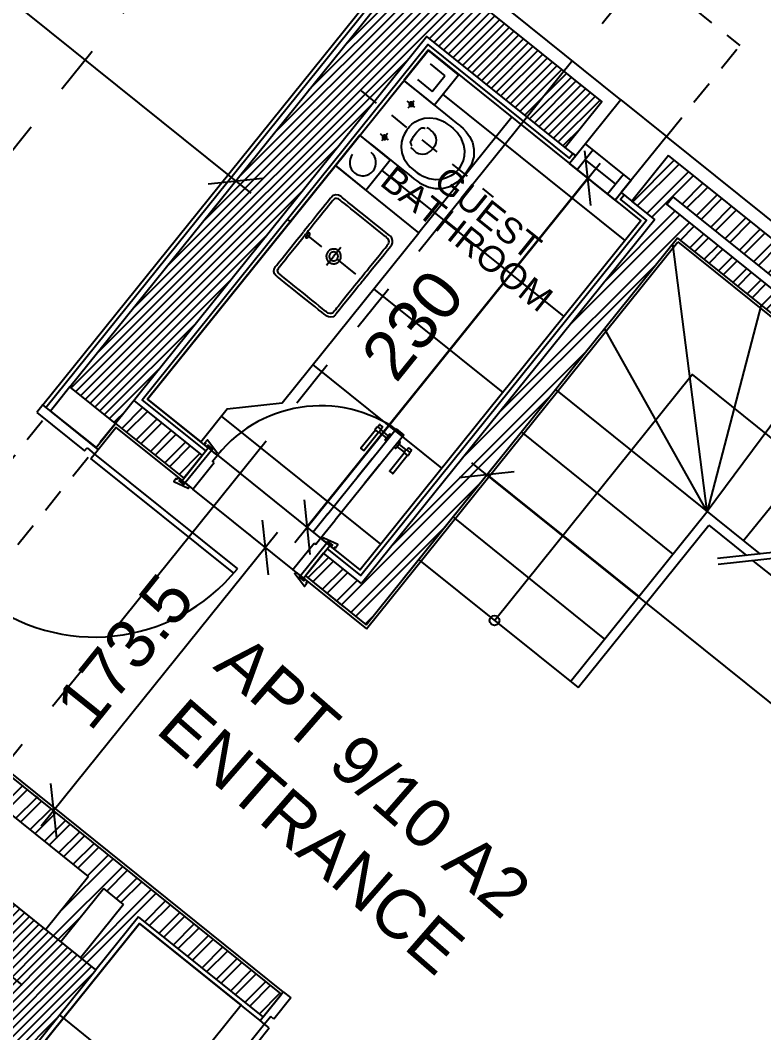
# Model space of a CAD drawing. Extents: x 453.8 to 514, y -2.6 to 70.8.
# Drawn here: x 490.64 to 494.45, y 37.97 to 43.17 of the extents above; entities that cross this region are included whole.
import ezdxf
from ezdxf.enums import TextEntityAlignment as Align

# ---------------------------------------------------------------- set-up
doc = ezdxf.new("R2010")
doc.units = 0
doc.header["$MEASUREMENT"] = 0
doc.header["$PDMODE"] = 35
doc.header["$PDSIZE"] = 0.3
for name, pattern in [('AXIS_100$0$A-AXIS$0$PHANTOM', [2.5, 1.25, -0.25, 0.25, -0.25, 0.25, -0.25]), ('CENTER', [2, 1.25, -0.25, 0.25, -0.25]), ('DASHDOTX2', [50.8, 25.4, -12.7, 0, -12.7]), ('HIDDEN2', [0.1875, 0.125, -0.0625]), ('S-9-10TH$0$HIDDEN2', [0.1875, 0.125, -0.0625])]:
    doc.linetypes.add(name, pattern=pattern)
doc.layers.get('0').update_dxf_attribs({"linetype": 'CONTINUOUS'})
doc.layers.get('DEFPOINTS').update_dxf_attribs({"linetype": 'CONTINUOUS'})
for name, color, linetype in [('A-ALU', 9, 'CONTINUOUS'), ('A-ANNO-IDTAG', 7, 'CONTINUOUS'), ('A-AXIS-SANITARY', 10, 'DASHDOTX2'), ('a-dim', 3, 'CONTINUOUS'), ('A-DOORS', 1, 'CONTINUOUS'), ('A-FLOR-PFIX', 61, 'CONTINUOUS'), ('A-FLOR-STRS-ARO', 1, 'CONTINUOUS'), ('A-HATCH-CONC', 8, 'CONTINUOUS'), ('A-HATCH-WALL', 8, 'CONTINUOUS'), ('A-MECHANICAL', 255, 'CONTINUOUS'), ('A-NOMENCLATURE', 3, 'CONTINUOUS'), ('A-PLASTER', 8, 'CONTINUOUS'), ('A-PORTE', 1, 'CONTINUOUS'), ('A-PROJ-TIL-BATH', 8, 'CONTINUOUS'), ('A-proj-wood', 5, 'CONTINUOUS'), ('A-PROJ1H', 9, 'HIDDEN2'), ('A-PROJECTION', 9, 'CONTINUOUS'), ('a-revetement', 1, 'CONTINUOUS'), ('A-SANIT', 95, 'CONTINUOUS'), ('A-SECT-TILE', 12, 'CONTINUOUS'), ('A-STAIR', 9, 'CONTINUOUS'), ('A-WALL', 4, 'CONTINUOUS'), ('AR-PROJ1', 15, 'CONTINUOUS'), ('AXIS_100$0$A-AXIS-100', 10, 'AXIS_100$0$A-AXIS$0$PHANTOM'), ('S-9-10TH$0$A-STR 9-10TH', 2, 'CONTINUOUS'), ('S-9-10TH$0$S-DROPBEAM 9-10th', 2, 'S-9-10TH$0$HIDDEN2')]:
    doc.layers.add(name, color=color, linetype=linetype)
doc.styles.add('A100-STEXT', font='ARIAL.TTF', dxfattribs={"height": 0.25})
doc.styles.add('BLOCK', font='ARIAL.TTF', dxfattribs={"width": 0.8, "height": 0.25})
doc.dimstyles.new('A100-DIM', dxfattribs={"dimtxt": 0.25, "dimasz": 0.2, "dimexe": 0.1, "dimexo": 0.3, "dimgap": 0.1, "dimtad": 1, "dimlfac": 100, "dimdsep": 46, "dimtxsty": 'A100-STEXT', "dimblk1": 'OBLIQUE', "dimblk2": 'OBLIQUE', "dimsah": 1, "dimcen": -0.05, "dimdle": 0.1, "dimclrd": 15, "dimclre": 15, "dimclrt": 256, "dimadec": 0, "dimazin": 0, "dimtfac": 0.28, "dimtix": 1, "dimtmove": 2, "dimatfit": 3, "dimldrblk": 'OBLIQUE', "dimfxl": 0, "dimtolj": 1, "dimarcsym": 0})
pattern_1 = [(45, (463.73762, -5e-11), (-0.06629126, 0.06629126), []), (45, (463.78181, -5e-11), (-0.06629126, 0.06629126), [])]

# ---------------------------------------------------------------- blocks, each defined once
blk = doc.blocks.new('P90E19D')
at = {"layer": 'A-PORTE'}
for p, q in [((0, 0), (0.05, 0)), ((0, -0.19), (0, 0)), ((0.05, 0), (0.05, -0.14)), ((0.9, 0), (0.85, 0)), ((0.85, 0), (0.85, -0.14)), ((0.9, -0.19), (0.9, 0)), ((0.03, -0.14), (0.03, -0.19)), ((0.05, -0.14), (0.03, -0.14)), ((0.85, -0.14), (0.87, -0.14)), ((0.87, -0.14), (0.87, -0.19)), ((0.03, -0.19), (0, -0.19)), ((0.06, -0.19), (0.02, -0.19)), ((0.03, -0.19), (0.03, -1.0399)), ((0.06, -1.0391), (0.06, -0.19)), ((0.87, -0.19), (0.9, -0.19))]:
    blk.add_line(p, q, dxfattribs=at)
blk.add_arc((0.02, -0.19), 0.85, 270.6741, 360, dxfattribs=at)
blk = doc.blocks.new('P100E36.5D')
at = {"layer": 'A-PORTE'}
for p, q in [((0, 0), (-0.0313, -0.039)), ((0.2844, -0.2287), (0, 0)), ((-0.0313, -0.039), (0.2141, -0.2364)), ((0.2141, -0.2364), (0.2267, -0.2208)), ((0.2267, -0.2208), (0.2656, -0.2521)), ((0.2468, -0.2755), (0.2719, -0.2443)), ((0.2656, -0.2521), (0.2844, -0.2287)), ((0.2656, -0.2521), (0.9981, -0.8412)), ((0.9793, -0.8646), (0.2468, -0.2755)), ((-0.6267, -0.7793), (-0.5954, -0.7403)), ((-0.3423, -1.008), (-0.6267, -0.7793)), ((-0.5954, -0.7403), (-0.3499, -0.9377)), ((-0.3499, -0.9377), (-0.3624, -0.9533)), ((-0.3624, -0.9533), (-0.3235, -0.9846)), ((-0.3235, -0.9846), (-0.3423, -1.008))]:
    blk.add_line(p, q, dxfattribs=at)
blk.add_arc((0.2656, -0.2521), 0.94, 231.1937, 321.1937, dxfattribs=at)
blk = doc.blocks.new('A$C4412624D')
for points in [[(-363.316505, 205.931824, 0), (-369.377186, 205.812927, 0), (-385.619804, 204.401184, 0), (-409.135235, 200.113983, 0), (-437.014357, 191.368836, 0), (-466.348038, 176.583069, 0), (-494.227158, 154.174194, 0), (-517.742592, 122.559601, 0), (-533.985207, 80.156738, 0), (-540.045876, 25.382996, 0)], [(-7.305237, 205.931824, 0), (-19.51413, 205.931824, 0), (-52.233948, 205.931824, 0), (-99.604431, 205.931824, 0), (-155.76532, 205.931824, 0), (-214.856354, 205.931793, 0), (-271.017242, 205.931793, 0), (-318.387726, 205.931793, 0), (-351.107536, 205.931763, 0), (-363.316406, 205.931763, 0)], [(-7.305237, 205.931824, 0), (-7.054718, 205.891724, 0), (-6.383331, 205.746399, 0), (-5.411285, 205.458283, 0), (-4.258881, 204.989777, 0), (-3.046356, 204.303314, 0), (-1.893951, 203.361298, 0), (-0.921936, 202.126221, 0), (-0.250519, 200.560455, 0), (0, 198.626465, 0)], [(-497.934326, 27.701111, 0), (-497.803253, 31.697464, 0), (-496.723526, 42.562134, 0), (-493.665352, 58.608521, 0), (-487.598946, 78.150055, 0), (-477.494526, 99.500153, 0), (-462.322313, 120.972229, 0), (-441.052518, 140.879669, 0), (-412.655359, 157.53595, 0), (-376.101051, 169.254425, 0)], [(-283.871368, 169.254578, 0), (-285.531082, 169.495087, 0), (-290.24971, 170.096344, 0), (-297.636414, 170.87796, 0), (-307.300392, 171.659577, 0), (-318.850838, 172.260834, 0), (-331.896935, 172.501343, 0), (-346.047874, 172.200714, 0), (-360.912849, 171.17862, 0), (-376.101044, 169.254608, 0)], [(-167.899292, 27.713638, 0), (-167.94632, 31.783478, 0), (-168.779755, 42.831787, 0), (-171.43811, 59.116745, 0), (-176.960022, 78.896546, 0), (-186.383972, 100.429382, 0), (-200.748535, 121.973389, 0), (-221.092255, 141.786835, 0), (-248.453674, 158.127808, 0), (-283.871368, 169.254547, 0)], [(-103.977631, 156.470307, 0), (-103.977631, 154.841889, 0), (-103.977631, 150.477722, 0), (-103.977631, 144.159454, 0), (-103.977631, 136.668732, 0), (-103.977661, 128.787171, 0), (-103.977661, 121.296448, 0), (-103.977661, 114.97818, 0), (-103.977692, 110.614014, 0), (-103.977692, 108.985626, 0)], [(-0.000031, 198.626618, 0), (-0.000031, 186.942688, 0), (-0.000031, 155.629791, 0), (-0.000031, 110.296204, 0), (-0.000031, 56.550171, 0), (0, 0, 0), (0, -53.746025, 0), (0, -99.079628, 0), (0.000031, -130.392528, 0), (0.000031, -142.076446, 0)], [(-128.633087, 134.554077, 0), (-126.879395, 134.554077, 0), (-122.179504, 134.554077, 0), (-115.375183, 134.554077, 0), (-107.308197, 134.554077, 0), (-98.820343, 134.554108, 0), (-90.753357, 134.554108, 0), (-83.949036, 134.554108, 0), (-79.249146, 134.554138, 0), (-77.495453, 134.554138, 0)], [(-93.019531, 135.467438, 0), (-93.196075, 137.437134, 0), (-93.705109, 139.291046, 0), (-94.515656, 140.998169, 0), (-95.596771, 142.527588, 0), (-96.917511, 143.848328, 0), (-98.446899, 144.929444, 0), (-100.154022, 145.740021, 0), (-102.007935, 146.249054, 0), (-103.977631, 146.425629, 0), (-103.977631, 146.425537, 0), (-105.947327, 146.248993, 0), (-107.801239, 145.73996, 0), (-109.508362, 144.929413, 0), (-111.03775, 143.848328, 0), (-112.358459, 142.527588, 0), (-113.439575, 140.99823, 0), (-114.250092, 139.291107, 0), (-114.759094, 137.437256, 0), (-114.935638, 135.46759, 0), (-114.93573, 135.467438, 0), (-114.759186, 133.497742, 0), (-114.250153, 131.643829, 0), (-113.439606, 129.936707, 0), (-112.35849, 128.407288, 0), (-111.03775, 127.086548, 0), (-109.508362, 126.005432, 0), (-107.801239, 125.194855, 0), (-105.947327, 124.685822, 0), (-103.977631, 124.509247, 0), (-103.977631, 124.509339, 0), (-102.007935, 124.685883, 0), (-100.154022, 125.194916, 0), (-98.446899, 126.005463, 0), (-96.917511, 127.086548, 0), (-95.596802, 128.407288, 0), (-94.515686, 129.936646, 0), (-93.70517, 131.643768, 0), (-93.196167, 133.49762, 0), (-93.019623, 135.467285, 0)], [(-239.127029, 93.496338, 0), (-244.453003, 93.570557, 0), (-249.945557, 93.674713, 0), (-255.392944, 93.798554, 0), (-260.583328, 93.931671, 0), (-265.304947, 94.063751, 0), (-269.345993, 94.184479, 0), (-272.494675, 94.283508, 0), (-274.5392, 94.350495, 0), (-275.267776, 94.375122, 0), (-275.267746, 94.375122, 0), (-277.177994, 94.160919, 0), (-282.297455, 93.202637, 0), (-289.709213, 91.026795, 0), (-298.496338, 87.159912, 0), (-307.741928, 81.128479, 0), (-316.529068, 72.45903, 0), (-323.940826, 60.67807, 0), (-329.060295, 45.312103, 0), (-330.970551, 25.887634, 0)], [(-222.988953, 73.828949, 0), (-223.338638, 74.133179, 0), (-224.304276, 74.948532, 0), (-225.760712, 76.128952, 0), (-227.582809, 77.528443, 0), (-229.645447, 79.000946, 0), (-231.823486, 80.400421, 0), (-233.99176, 81.580872, 0), (-236.025146, 82.39621, 0), (-237.798523, 82.70047, 0)], [(-222.988953, 73.828949, 0), (-222.415253, 72.286972, 0), (-220.969742, 67.851441, 0), (-219.065781, 60.807938, 0), (-217.11673, 51.442078, 0), (-215.53595, 40.039414, 0), (-214.736816, 26.885574, 0), (-215.132675, 12.266113, 0), (-217.136887, -3.533356, 0), (-221.162842, -20.227234, 0)], [(-363.316505, -149.381658, 0), (-369.377186, -149.461094, 0), (-385.619804, -148.580885, 0), (-409.135235, -145.063267, 0), (-437.014357, -137.230472, 0), (-466.348038, -123.404728, 0), (-494.227158, -101.908272, 0), (-517.742592, -71.063339, 0), (-533.985207, -29.192154, 0), (-540.045876, 25.383057, 0)], [(-497.934326, 27.701111, 0), (-497.877174, 23.658875, 0), (-496.982231, 12.679642, 0), (-494.164284, -3.515335, 0), (-488.338104, -23.204819, 0), (-478.41848, -44.667587, 0), (-463.320183, -66.182388, 0), (-441.957998, -86.028, 0), (-413.246702, -102.483177, 0), (-376.101074, -113.826691, 0)], [(-239.127029, -38.068466, 0), (-244.453003, -38.14267, 0), (-249.945557, -38.246841, 0), (-255.392944, -38.370651, 0), (-260.583328, -38.503769, 0), (-265.304947, -38.635849, 0), (-269.345993, -38.756561, 0), (-272.494675, -38.855591, 0), (-274.5392, -38.922577, 0), (-275.267776, -38.947189, 0), (-275.267746, -38.947235, 0), (-277.177994, -38.733047, 0), (-282.297455, -37.774811, 0), (-289.709213, -35.599045, 0), (-298.496338, -31.732208, 0), (-307.741928, -25.700821, 0), (-316.529068, -17.031387, 0), (-323.940826, -5.250381, 0), (-329.060295, 10.115692, 0), (-330.970551, 29.540344, 0)], [(-167.899292, 27.713638, 0), (-167.835449, 23.744888, 0), (-168.391693, 12.949295, 0), (-170.689728, -3.00711, 0), (-175.851273, -22.458359, 0), (-184.998032, -43.738403, 0), (-199.251709, -65.181274, 0), (-219.733994, -85.120949, 0), (-247.56662, -101.891426, 0), (-283.871277, -113.826691, 0)], [(-221.162796, -20.227218, 0), (-221.512482, -20.531448, 0), (-222.478119, -21.346786, 0), (-223.934555, -22.527222, 0), (-225.756668, -23.926681, 0), (-227.819305, -25.39917, 0), (-229.99733, -26.79863, 0), (-232.165619, -27.97905, 0), (-234.19902, -28.794388, 0), (-235.972382, -29.098617, 0)], [(-128.633087, -79.126785, 0), (-126.879395, -79.126785, 0), (-122.179504, -79.126785, 0), (-115.375183, -79.126785, 0), (-107.308197, -79.126793, 0), (-98.820343, -79.126793, 0), (-90.753357, -79.1268, 0), (-83.949036, -79.1268, 0), (-79.249146, -79.126808, 0), (-77.495453, -79.126816, 0)], [(-93.019531, -80.039558, 0), (-93.196075, -78.069855, 0), (-93.705109, -76.215965, 0), (-94.515656, -74.508842, 0), (-95.596771, -72.979439, 0), (-96.917511, -71.658707, 0), (-98.446899, -70.577591, 0), (-100.154022, -69.767044, 0), (-102.007935, -69.258026, 0), (-103.977631, -69.081474, 0), (-103.977631, -69.081459, 0), (-105.947327, -69.258011, 0), (-107.801239, -69.767036, 0), (-109.508362, -70.577583, 0), (-111.03775, -71.658699, 0), (-112.358459, -72.979431, 0), (-113.439575, -74.508835, 0), (-114.250092, -76.21595, 0), (-114.759094, -78.069839, 0), (-114.935638, -80.039543, 0), (-114.93573, -80.039558, 0), (-114.759186, -82.009262, 0), (-114.250153, -83.863159, 0), (-113.439606, -85.570282, 0), (-112.35849, -87.099686, 0), (-111.03775, -88.420425, 0), (-109.508362, -89.501541, 0), (-107.801239, -90.312088, 0), (-105.947327, -90.821113, 0), (-103.977631, -90.997673, 0), (-103.977631, -90.997658, 0), (-102.007935, -90.821106, 0), (-100.154022, -90.31208, 0), (-98.446899, -89.501533, 0), (-96.917511, -88.420418, 0), (-95.596802, -87.099678, 0), (-94.515686, -85.570274, 0), (-93.70517, -83.863144, 0), (-93.196167, -82.009254, 0), (-93.019623, -80.039543, 0)], [(-103.977631, -101.042419, 0), (-103.977631, -99.414001, 0), (-103.977631, -95.049827, 0), (-103.977631, -88.731552, 0), (-103.977631, -81.240814, 0), (-103.977661, -73.359253, 0), (-103.977661, -65.868515, 0), (-103.977661, -59.550239, 0), (-103.977692, -55.186066, 0), (-103.977692, -53.557648, 0)], [(-283.871368, -113.826683, 0), (-285.531082, -114.067184, 0), (-290.24971, -114.668434, 0), (-297.636414, -115.450065, 0), (-307.300392, -116.231693, 0), (-318.850838, -116.832943, 0), (-331.896935, -117.073444, 0), (-346.047874, -116.772819, 0), (-360.912849, -115.750694, 0), (-376.101044, -113.826691, 0)], [(-7.305237, -149.381658, 0), (-19.51413, -149.381658, 0), (-52.233948, -149.381658, 0), (-99.604431, -149.381658, 0), (-155.76532, -149.381658, 0), (-214.856354, -149.38166, 0), (-271.017242, -149.38166, 0), (-318.387726, -149.38166, 0), (-351.107536, -149.381662, 0), (-363.316406, -149.381662, 0)], [(-7.305237, -149.381658, 0), (-7.054718, -149.341568, 0), (-6.383331, -149.196247, 0), (-5.411285, -148.908123, 0), (-4.258881, -148.439623, 0), (-3.046356, -147.753174, 0), (-1.893951, -146.811207, 0), (-0.921936, -145.576141, 0), (-0.250519, -144.010414, 0), (0, -142.076446, 0)]]:
    blk.add_polyline3d(points)
at = {"layer": 'A-AXIS-SANITARY', "linetype": 'CENTER', "ltscale": 0.1}
blk.add_line((136.288241, 26.88557), (-721.794139, 26.885582), dxfattribs=at)
blk = doc.blocks.new('A$C6D442EC4')
at = {"layer": 'A-AXIS-SANITARY', "linetype": 'CENTER', "ltscale": 0.1}
blk.add_line((-0.0027, 0.3461), (-0.0027, -0.0992), dxfattribs=at)
at = {"layer": 'A-FLOR-PFIX', "ltscale": 0.5}
for points in [[(-0.0025, 0.3948), (-0.0051, 0.3948), (-0.0125, 0.3948), (-0.0239, 0.3948), (-0.0388, 0.3948), (-0.0564, 0.3948), (-0.076, 0.3948), (-0.1187, 0.3948), (-0.1614, 0.3948), (-0.181, 0.3948), (-0.1986, 0.3948), (-0.2135, 0.3948), (-0.225, 0.3948), (-0.2323, 0.3948), (-0.235, 0.3948), (-0.2405, 0.394), (-0.246, 0.3919), (-0.2556, 0.3842), (-0.2625, 0.3736), (-0.2651, 0.362), (-0.2651, 0.361), (-0.2651, 0.3583), (-0.2651, 0.3538), (-0.2651, 0.3478), (-0.2651, 0.3316), (-0.2651, 0.3105), (-0.2651, 0.2855), (-0.2651, 0.2577), (-0.2651, 0.1972), (-0.2651, 0.1367), (-0.2651, 0.1088), (-0.2651, 0.0839), (-0.2651, 0.0628), (-0.2651, 0.0466), (-0.2651, 0.0405), (-0.2651, 0.0361), (-0.2651, 0.0333), (-0.2651, 0.0324), (-0.2626, 0.0199), (-0.2557, 0.0096), (-0.2448, 0.0026), (-0.2379, 0.0007), (-0.2303, 0), (-0.2278, 0), (-0.2205, 0), (-0.2093, 0), (-0.1947, 0), (-0.1775, 0), (-0.1582, 0), (-0.1164, 0), (-0.0746, 0), (-0.0553, 0), (-0.0381, 0), (-0.0235, 0), (-0.0123, 0), (-0.005, 0), (-0.0025, 0)], [(-0.0025, 0.3784), (-0.0049, 0.3784), (-0.0118, 0.3784), (-0.0226, 0.3784), (-0.0366, 0.3784), (-0.0531, 0.3784), (-0.0715, 0.3784), (-0.1116, 0.3784), (-0.1517, 0.3784), (-0.1701, 0.3784), (-0.1867, 0.3784), (-0.2006, 0.3784), (-0.2114, 0.3784), (-0.2183, 0.3784), (-0.2208, 0.3784), (-0.2288, 0.3778), (-0.2351, 0.3761), (-0.2399, 0.3735), (-0.2434, 0.37), (-0.2472, 0.361), (-0.2481, 0.3502), (-0.2481, 0.3493), (-0.2481, 0.3468), (-0.2481, 0.3427), (-0.2481, 0.3371), (-0.2481, 0.322), (-0.2481, 0.3025), (-0.2481, 0.2793), (-0.2481, 0.2535), (-0.2481, 0.1974), (-0.2481, 0.1413), (-0.2481, 0.1155), (-0.2481, 0.0924), (-0.2481, 0.0728), (-0.2481, 0.0577), (-0.2481, 0.0522), (-0.2481, 0.048), (-0.2481, 0.0455), (-0.2481, 0.0446), (-0.2472, 0.0339), (-0.2434, 0.0249), (-0.2399, 0.0214), (-0.2351, 0.0187), (-0.2288, 0.017), (-0.2208, 0.0164), (-0.2183, 0.0164), (-0.2114, 0.0164), (-0.2006, 0.0164), (-0.1867, 0.0164), (-0.1701, 0.0164), (-0.1517, 0.0164), (-0.1116, 0.0164), (-0.0715, 0.0164), (-0.0531, 0.0164), (-0.0366, 0.0164), (-0.0226, 0.0164), (-0.0118, 0.0164), (-0.0049, 0.0164), (-0.0025, 0.0164)], [(-0.0026, 0.3948), (0, 0.3948), (0.0074, 0.3948), (0.0188, 0.3948), (0.0337, 0.3948), (0.0513, 0.3948), (0.0709, 0.3948), (0.1136, 0.3948), (0.1563, 0.3948), (0.176, 0.3948), (0.1936, 0.3948), (0.2084, 0.3948), (0.2199, 0.3948), (0.2273, 0.3948), (0.2299, 0.3948), (0.2355, 0.394), (0.2409, 0.3919), (0.2506, 0.3842), (0.2574, 0.3736), (0.26, 0.362), (0.26, 0.361), (0.26, 0.3583), (0.26, 0.3538), (0.26, 0.3478), (0.26, 0.3316), (0.26, 0.3105), (0.26, 0.2856), (0.26, 0.2578), (0.26, 0.1974), (0.26, 0.137), (0.26, 0.1092), (0.26, 0.0843), (0.26, 0.0632), (0.26, 0.047), (0.26, 0.041), (0.26, 0.0366), (0.26, 0.0338), (0.26, 0.0329), (0.2574, 0.0212), (0.2506, 0.0106), (0.2409, 0.003), (0.2355, 0.0008), (0.2299, 0), (0.2273, 0), (0.2199, 0), (0.2084, 0), (0.1936, 0), (0.176, 0), (0.1563, 0), (0.1136, 0), (0.0709, 0), (0.0513, 0), (0.0337, 0), (0.0188, 0), (0.0074, 0), (0, 0), (-0.0026, 0)], [(-0.0026, 0.3784), (-0.0002, 0.3784), (0.0068, 0.3784), (0.0175, 0.3784), (0.0315, 0.3784), (0.048, 0.3784), (0.0665, 0.3784), (0.1065, 0.3784), (0.1466, 0.3784), (0.1651, 0.3784), (0.1816, 0.3784), (0.1955, 0.3784), (0.2063, 0.3784), (0.2132, 0.3784), (0.2157, 0.3784), (0.2237, 0.3778), (0.23, 0.3761), (0.2348, 0.3735), (0.2383, 0.37), (0.2421, 0.361), (0.243, 0.3502), (0.243, 0.3493), (0.243, 0.3468), (0.243, 0.3427), (0.243, 0.3371), (0.243, 0.322), (0.243, 0.3025), (0.243, 0.2793), (0.243, 0.2535), (0.243, 0.1974), (0.243, 0.1413), (0.243, 0.1155), (0.243, 0.0924), (0.243, 0.0728), (0.243, 0.0577), (0.243, 0.0522), (0.243, 0.048), (0.243, 0.0455), (0.243, 0.0446), (0.2421, 0.0339), (0.2383, 0.0249), (0.2348, 0.0214), (0.23, 0.0187), (0.2237, 0.017), (0.2157, 0.0164), (0.2132, 0.0164), (0.2063, 0.0164), (0.1955, 0.0164), (0.1816, 0.0164), (0.1651, 0.0164), (0.1466, 0.0164), (0.1065, 0.0164), (0.0665, 0.0164), (0.048, 0.0164), (0.0315, 0.0164), (0.0175, 0.0164), (0.0068, 0.0164), (-0.0002, 0.0164), (-0.0026, 0.0164)], [(-0.0408, 0.1997), (-0.0406, 0.2035), (-0.04, 0.2073), (-0.0391, 0.2109), (-0.0378, 0.2144), (-0.0362, 0.2176), (-0.0343, 0.2208), (-0.0322, 0.2237), (-0.0297, 0.2263), (-0.0271, 0.2288), (-0.0242, 0.2309), (-0.021, 0.2328), (-0.0177, 0.2344), (-0.0143, 0.2357), (-0.0107, 0.2366), (-0.0069, 0.2372), (-0.0031, 0.2374), (0.0008, 0.2372), (0.0045, 0.2366), (0.0081, 0.2357), (0.0116, 0.2344), (0.0149, 0.2328), (0.018, 0.2309), (0.0209, 0.2288), (0.0236, 0.2263), (0.026, 0.2237), (0.0282, 0.2208), (0.0301, 0.2176), (0.0317, 0.2144), (0.0329, 0.2109), (0.0339, 0.2073), (0.0344, 0.2035), (0.0346, 0.1997), (0.0344, 0.1958), (0.0339, 0.1921), (0.0329, 0.1885), (0.0317, 0.185), (0.0301, 0.1817), (0.0282, 0.1786), (0.026, 0.1757), (0.0236, 0.173), (0.0209, 0.1706), (0.018, 0.1684), (0.0149, 0.1665), (0.0116, 0.1649), (0.0081, 0.1637), (0.0045, 0.1627), (0.0008, 0.1622), (-0.0031, 0.162), (-0.0069, 0.1622), (-0.0107, 0.1627), (-0.0143, 0.1637), (-0.0177, 0.1649), (-0.021, 0.1665), (-0.0242, 0.1684), (-0.0271, 0.1706), (-0.0297, 0.173), (-0.0322, 0.1757), (-0.0343, 0.1786), (-0.0362, 0.1817), (-0.0378, 0.185), (-0.0391, 0.1885), (-0.04, 0.1921), (-0.0406, 0.1958), (-0.0408, 0.1997), (-0.0408, 0.1997)], [(-0.0257, 0.1997), (-0.0256, 0.202), (-0.0252, 0.2042), (-0.0247, 0.2064), (-0.0239, 0.2085), (-0.023, 0.2105), (-0.0218, 0.2123), (-0.0205, 0.2141), (-0.0191, 0.2157), (-0.0175, 0.2171), (-0.0157, 0.2184), (-0.0139, 0.2196), (-0.0119, 0.2205), (-0.0098, 0.2213), (-0.0076, 0.2218), (-0.0054, 0.2222), (-0.0031, 0.2223), (-0.0008, 0.2222), (0.0015, 0.2218), (0.0037, 0.2213), (0.0057, 0.2205), (0.0077, 0.2196), (0.0096, 0.2184), (0.0113, 0.2171), (0.0129, 0.2157), (0.0144, 0.2141), (0.0157, 0.2123), (0.0168, 0.2105), (0.0178, 0.2085), (0.0185, 0.2064), (0.0191, 0.2042), (0.0194, 0.202), (0.0196, 0.1997), (0.0194, 0.1974), (0.0191, 0.1951), (0.0185, 0.1929), (0.0178, 0.1909), (0.0168, 0.1889), (0.0157, 0.187), (0.0144, 0.1853), (0.0129, 0.1837), (0.0113, 0.1822), (0.0096, 0.1809), (0.0077, 0.1798), (0.0057, 0.1788), (0.0037, 0.1781), (0.0015, 0.1775), (-0.0008, 0.1772), (-0.0031, 0.1771), (-0.0054, 0.1772), (-0.0076, 0.1775), (-0.0098, 0.1781), (-0.0119, 0.1788), (-0.0139, 0.1798), (-0.0157, 0.1809), (-0.0175, 0.1822), (-0.0191, 0.1837), (-0.0205, 0.1853), (-0.0218, 0.187), (-0.023, 0.1889), (-0.0239, 0.1909), (-0.0247, 0.1929), (-0.0252, 0.1951), (-0.0256, 0.1974), (-0.0257, 0.1997), (-0.0257, 0.1997)], [(-0.0176, 0.0295), (-0.0176, 0.0302), (-0.0173, 0.0308), (-0.017, 0.0315), (-0.0165, 0.0321), (-0.0158, 0.0326), (-0.0151, 0.0332), (-0.0142, 0.0337), (-0.0132, 0.0341), (-0.011, 0.0349), (-0.0084, 0.0355), (-0.0056, 0.0359), (-0.0026, 0.036), (0.0004, 0.0359), (0.0033, 0.0355), (0.0058, 0.0349), (0.0081, 0.0341), (0.009, 0.0337), (0.0099, 0.0332), (0.0107, 0.0326), (0.0113, 0.0321), (0.0118, 0.0315), (0.0122, 0.0308), (0.0124, 0.0302), (0.0125, 0.0295), (0.0124, 0.0288), (0.0122, 0.0282), (0.0118, 0.0276), (0.0113, 0.027), (0.0107, 0.0264), (0.0099, 0.0258), (0.009, 0.0253), (0.0081, 0.0249), (0.0058, 0.0241), (0.0033, 0.0235), (0.0004, 0.0231), (-0.0026, 0.023), (-0.0056, 0.0231), (-0.0084, 0.0235), (-0.011, 0.0241), (-0.0132, 0.0249), (-0.0142, 0.0253), (-0.0151, 0.0258), (-0.0158, 0.0264), (-0.0165, 0.027), (-0.017, 0.0276), (-0.0173, 0.0282), (-0.0176, 0.0288), (-0.0176, 0.0295), (-0.0176, 0.0295)]]:
    blk.add_lwpolyline(points, dxfattribs=at)
at = {"layer": 'A-SANIT', "ltscale": 0.5}
for points in [[(-0.0614, 0.1997), (-0.0031, 0.1997)], [(0.0553, 0.1997), (-0.0031, 0.1997)]]:
    blk.add_lwpolyline(points, dxfattribs=at)
blk = doc.blocks.new('A$C3DEF75EA')
at = {"layer": 'A-DOORS'}
for p, q in [((-0.11, 0.68), (-0.06, 0.68)), ((-0.11, 0.56), (-0.11, 0.68)), ((-0.06, 0.68), (-0.06, 0.56)), ((-0.167, 0.63), (-0.193, 0.63)), ((-0.193, 0.625), (-0.193, 0.63)), ((-0.19, 0.63), (-0.19, 0.6445)), ((-0.1705, 0.645), (-0.1895, 0.645)), ((-0.17, 0.63), (-0.17, 0.6445)), ((-0.167, 0.6275), (-0.167, 0.63)), ((-0.12, 0.6275), (-0.167, 0.6275)), ((-0.12, 0.602), (-0.12, 0.638)), ((-0.11, 0.64), (-0.118, 0.64)), ((-0.11, 0.6), (-0.11, 0.64)), ((-0.06, 0.64), (-0.052, 0.64)), ((-0.06, 0.6), (-0.06, 0.64)), ((-0.05, 0.602), (-0.05, 0.638)), ((-0.05, 0.6275), (-0.003, 0.6275)), ((-0.003, 0.63), (0.023, 0.63)), ((-0.003, 0.6275), (-0.003, 0.63)), ((0, 0.63), (0, 0.6445)), ((0.0005, 0.645), (0.0195, 0.645)), ((0.02, 0.63), (0.02, 0.6445)), ((0.023, 0.625), (0.023, 0.63)), ((-0.193, 0.61), (-0.193, 0.615)), ((-0.167, 0.61), (-0.193, 0.61)), ((-0.19, 0.4905), (-0.19, 0.61)), ((-0.17, 0.4905), (-0.17, 0.61)), ((-0.167, 0.61), (-0.167, 0.6125)), ((-0.12, 0.6125), (-0.167, 0.6125)), ((-0.11, 0.6), (-0.118, 0.6)), ((-0.06, 0.6), (-0.052, 0.6)), ((-0.05, 0.6125), (-0.003, 0.6125)), ((-0.003, 0.61), (-0.003, 0.6125)), ((-0.003, 0.61), (0.023, 0.61)), ((0, 0.4905), (0, 0.61)), ((0.02, 0.4905), (0.02, 0.61)), ((0.023, 0.61), (0.023, 0.615)), ((-0.11, 0.12), (-0.11, 0.56)), ((-0.06, 0.56), (-0.06, 0.12)), ((-0.1705, 0.49), (-0.1895, 0.49)), ((-0.11, 0.483), (-0.11, 0.36)), ((-0.06, 0.483), (-0.06, 0.36)), ((0.0005, 0.49), (0.0195, 0.49)), ((-0.11, 0.12), (-0.11, 0)), ((-0.06, 0), (-0.06, 0.12)), ((-0.809, 0), (-0.781, 0.009)), ((-0.809, 0.009), (-0.781, 0)), ((0.009, 0), (-0.019, 0.009)), ((0.009, 0.009), (-0.019, 0)), ((-0.11, 0), (-0.06, 0)), ((-0.809, -0.215), (-0.781, -0.224)), ((-0.809, -0.224), (-0.781, -0.215)), ((0.009, -0.215), (-0.019, -0.224)), ((0.009, -0.224), (-0.019, -0.215))]:
    blk.add_line(p, q, dxfattribs=at)
at = {"layer": 'A-DOORS', "color": 8}
for p, q in [((-0.74, 0), (-0.06, 0)), ((-0.07, -0.215), (-0.73, -0.215))]:
    blk.add_line(p, q, dxfattribs=at)
at = {"layer": 'A-DOORS'}
for points in [[(-0.81, 0), (-0.825, 0), (-0.825, 0.01), (-0.83, 0.01), (-0.83, 0.03), (-0.7518, 0.0104, -0.381769), (-0.75, 0.0084), (-0.75, 0), (-0.78, 0), (-0.78, 0.01), (-0.81, 0.01), (-0.81, 0)], [(0.01, 0), (0.025, 0), (0.025, 0.01), (0.03, 0.01), (0.03, 0.03), (-0.0482, 0.0104, 0.381769), (-0.05, 0.0084), (-0.05, 0), (-0.02, 0), (-0.02, 0.01), (0.01, 0.01), (0.01, 0)], [(-0.81, -0.215), (-0.825, -0.215), (-0.825, -0.225), (-0.83, -0.225), (-0.83, -0.245), (-0.7518, -0.2254, 0.381769), (-0.75, -0.2234), (-0.75, -0.215), (-0.78, -0.215), (-0.78, -0.225), (-0.81, -0.225), (-0.81, -0.215)], [(0.01, -0.215), (0.025, -0.215), (0.025, -0.225), (0.03, -0.225), (0.03, -0.245), (-0.0482, -0.2254, -0.381769), (-0.05, -0.2234), (-0.05, -0.215), (-0.02, -0.215), (-0.02, -0.225), (0.01, -0.225), (0.01, -0.215)]]:
    blk.add_lwpolyline(points, format="xyb", dxfattribs=at)
for points in [[(-0.809, 0), (-0.781, 0), (-0.781, 0.009), (-0.809, 0.009)], [(0.009, 0), (-0.019, 0), (-0.019, 0.009), (0.009, 0.009)], [(-0.809, -0.215), (-0.781, -0.215), (-0.781, -0.224), (-0.809, -0.224)], [(0.009, -0.215), (-0.019, -0.215), (-0.019, -0.224), (0.009, -0.224)]]:
    blk.add_lwpolyline(points, close=True, dxfattribs=at)
for points in [[(-0.8, -0.215), (-0.8, 0), (-0.78, 0), (-0.78, -0.215), (-0.8, -0.215)], [(-0.73, -0.04), (-0.74, -0.04), (-0.74, 0), (-0.78, 0)], [(-0.78, 0), (-0.78, -0.215), (-0.73, -0.215), (-0.73, -0.04)], [(0, -0.215), (0, 0), (-0.02, 0), (-0.02, -0.215), (0, -0.215)], [(-0.07, -0.04), (-0.06, -0.04), (-0.06, 0), (-0.02, 0)], [(-0.02, 0), (-0.02, -0.215), (-0.07, -0.215), (-0.07, -0.04)]]:
    blk.add_lwpolyline(points, dxfattribs=at)
blk.add_arc((-0.0597, -0.0003), 0.6803, 90.0254, 179.9746, dxfattribs=at)
for centre, major_axis, start_param, end_param in [((-0.2006, 0.62), (0.00642, 0.00642), 4.914874, 6.080701), ((-0.1895, 0.6445), (-0.000354, 0.000354), -0.785398, 0.785398), ((-0.1705, 0.6445), (0.000354, 0.000354), 5.497787, 7.068583), ((-0.149, 0.62), (0.0138, 0.0138), 1.961403, 2.750986), ((-0.118, 0.638), (-0.00141, 0.00141), -0.785398, 0.785398), ((-0.052, 0.638), (0.00141, 0.00141), 5.497787, 7.068583), ((-0.021, 0.62), (0.0138, 0.0138), 5.102996, 5.892578), ((0.0005, 0.6445), (-0.000354, 0.000354), -0.785398, 0.785398), ((0.0195, 0.6445), (0.000354, 0.000354), 5.497787, 7.068583), ((0.0306, 0.62), (0.00642, 0.00642), 1.773281, 2.939108), ((-0.118, 0.602), (0.00141, 0.00141), 2.356194, 3.926991), ((-0.052, 0.602), (-0.00141, 0.00141), 2.356194, 3.926991), ((-0.1895, 0.4905), (0.000354, 0.000354), 2.356194, 3.926991), ((-0.1705, 0.4905), (-0.000354, 0.000354), 2.356194, 3.926991), ((0.0005, 0.4905), (0.000354, 0.000354), 2.356194, 3.926991), ((0.0195, 0.4905), (-0.000354, 0.000354), 2.356194, 3.926991)]:
    blk.add_ellipse(centre, major_axis=major_axis, ratio=1, start_param=start_param, end_param=end_param, dxfattribs=at)
blk = doc.blocks.new('A$C767F1EFC')
blk.add_lwpolyline([(-0.2, -0.2), (0, -0.2), (0, 0), (-0.2, 0)], close=True)
blk.add_arc((-0.1, -0.1), 0.0676, 180, 90)
blk = doc.blocks.new('A$C14A67201')
for p, q in [((-0.1486, -0.0485), (-0.0514, -0.0485)), ((-0.0514, -0.1515), (-0.0514, -0.0485)), ((-0.1486, -0.1515), (-0.0514, -0.1515))]:
    blk.add_line(p, q)
blk.add_lwpolyline([(-0.2, -0.2), (0, -0.2), (0, 0), (-0.2, 0)], close=True)
blk = doc.blocks.new('A$C59A015EB')
at = {"layer": 'A-ALU'}
for p, q in [((29.8014, 42.5387), (29.72, 42.4374)), ((30.0352, 42.3507), (29.8014, 42.5387)), ((29.8404, 42.5074), (29.7589, 42.4061)), ((29.9537, 42.2494), (29.72, 42.4374)), ((29.7997, 42.4567), (29.9555, 42.3314)), ((29.9962, 42.382), (29.9148, 42.2807)), ((30.0352, 42.3507), (29.9537, 42.2494))]:
    blk.add_line(p, q, dxfattribs=at)
blk = doc.blocks.new('_OBLIQUE')
at = {"color": 0, "linetype": 'ByBlock'}
blk.add_line((-0.5, -0.5), (0.5, 0.5), dxfattribs=at)
blk = doc.blocks.new('*D86')
at = {"layer": 'a-dim', "color": 15, "lineweight": -2}
for p, q in [((493.4534, 44.4747), (493.2183, 44.1824)), ((493.2031, 44.323), (503.4894, 36.0507)), ((503.5839, 36.3278), (503.3488, 36.0354))]:
    blk.add_line(p, q, dxfattribs=at)
at = {"layer": 'DEFPOINTS', "color": 0}
for p in [(493.6414, 44.7085), (503.7719, 36.5615), (503.4115, 36.1134)]:
    blk.add_point(p, dxfattribs=at)
at = {"layer": 'a-dim', "color": 15, "lineweight": -2, "xscale": 0.2, "yscale": 0.2, "zscale": 0.2}
for p, rotation in [((493.281, 44.2603), 141.1937093647331), ((503.4115, 36.1134), 321.1937093647331)]:
    blk.add_blockref('_OBLIQUE', p, dxfattribs=dict(at, rotation=rotation))
at = {"layer": 'a-dim', "insert": (498.489, 40.3643), "char_height": 0.25, "attachment_point": 5, "rotation": 321.1937, "style": 'A100-STEXT'}
blk.add_mtext('\\A1;1300', dxfattribs=at)
blk = doc.blocks.new('*D98')
at = {"layer": 'a-dim', "color": 15, "lineweight": -2}
for p, q in [((486.9895, 46.1707), (491.821, 42.2853)), ((486.9228, 45.9282), (487.0048, 46.0301)), ((491.5984, 42.1681), (491.6804, 42.27))]:
    blk.add_line(p, q, dxfattribs=at)
at = {"layer": 'DEFPOINTS', "color": 0}
for p in [(487.1108, 46.162), (491.7864, 42.4019), (491.7431, 42.3479)]:
    blk.add_point(p, dxfattribs=at)
at = {"layer": 'a-dim', "color": 15, "lineweight": -2, "xscale": 0.2, "yscale": 0.2, "zscale": 0.2}
for p, rotation in [((487.0674, 46.1081), 141.1937093712659), ((491.7431, 42.3479), 321.1937093712659)]:
    blk.add_blockref('_OBLIQUE', p, dxfattribs=dict(at, rotation=rotation))
at = {"layer": 'a-dim', "insert": (489.5479, 44.4054), "char_height": 0.25, "attachment_point": 5, "rotation": 321.1937, "style": 'A100-STEXT'}
blk.add_mtext('\\A1;600', dxfattribs=at)
blk = doc.blocks.new('*D100')
at = {"layer": 'a-dim', "color": 15, "lineweight": -2}
for p, q in [((492.601, 40.3031), (493.0944, 40.9167)), ((492.9538, 40.9014), (501.4868, 34.0392)), ((500.9781, 33.5662), (501.4715, 34.1798))]:
    blk.add_line(p, q, dxfattribs=at)
at = {"layer": 'DEFPOINTS', "color": 0}
for p in [(492.413, 40.0694), (501.4088, 34.1018), (500.7901, 33.3324)]:
    blk.add_point(p, dxfattribs=at)
at = {"layer": 'a-dim', "color": 15, "lineweight": -2, "xscale": 0.2, "yscale": 0.2, "zscale": 0.2}
for p, rotation in [((493.0317, 40.8387), 141.1937093730201), ((501.4088, 34.1018), 321.1937093730202)]:
    blk.add_blockref('_OBLIQUE', p, dxfattribs=dict(at, rotation=rotation))
at = {"layer": 'a-dim', "insert": (497.3629, 37.6477), "char_height": 0.25, "attachment_point": 5, "rotation": 321.1937, "style": 'A100-STEXT'}
blk.add_mtext('\\A1;1075', dxfattribs=at)
blk = doc.blocks.new('*D101')
at = {"layer": 'a-dim', "color": 15, "lineweight": -2}
for p, q in [((491.9589, 40.5436), (490.7462, 39.0357)), ((491.8035, 40.5402), (491.8183, 40.5284)), ((490.7162, 39.1882), (490.731, 39.1763))]:
    blk.add_line(p, q, dxfattribs=at)
at = {"layer": 'DEFPOINTS', "color": 0}
for p in [(492.0373, 40.3522), (490.8089, 39.1137), (490.95, 39.0002)]:
    blk.add_point(p, dxfattribs=at)
at = {"layer": 'a-dim', "color": 15, "lineweight": -2, "xscale": 0.2, "yscale": 0.2, "zscale": 0.2}
for p, rotation in [((491.8962, 40.4657), 51.1937093630322), ((490.8089, 39.1137), 231.1937093630322)]:
    blk.add_blockref('_OBLIQUE', p, dxfattribs=dict(at, rotation=rotation))
at = {"layer": 'a-dim', "insert": (491.1751, 39.9324), "char_height": 0.25, "attachment_point": 5, "rotation": 51.1937, "style": 'A100-STEXT'}
blk.add_mtext('\\A1;173.5', dxfattribs=at)
blk = doc.blocks.new('*D102')
at = {"layer": 'a-dim', "color": 15, "lineweight": -2}
for p, q in [((492.047, 40.492), (493.6138, 42.4401)), ((493.7061, 42.2376), (493.629, 42.2995)), ((492.2647, 40.4452), (492.1876, 40.5072))]:
    blk.add_line(p, q, dxfattribs=at)
at = {"layer": 'DEFPOINTS', "color": 0}
for p in [(493.4723, 42.4256), (493.5511, 42.3622), (492.0309, 40.6332)]:
    blk.add_point(p, dxfattribs=at)
at = {"layer": 'a-dim', "color": 15, "lineweight": -2, "xscale": 0.2, "yscale": 0.2, "zscale": 0.2}
for p, rotation in [((493.5511, 42.3622), 51.19370939447635), ((492.1097, 40.5699), 231.1937093944764)]:
    blk.add_blockref('_OBLIQUE', p, dxfattribs=dict(at, rotation=rotation))
at = {"layer": 'a-dim', "insert": (492.6529, 41.6088), "char_height": 0.25, "attachment_point": 5, "rotation": 51.1937, "style": 'A100-STEXT'}
blk.add_mtext('\\A1;230', dxfattribs=at)

msp = doc.modelspace()

# ---------------------------------------------------------------- hatches: boundary and pattern name
at = {"layer": 'A-HATCH-CONC'}
h = msp.add_hatch(dxfattribs=at)
h.set_pattern_fill('ANSI31', color=256, scale=0.25, style=0)
h.set_pattern_definition([(45, (492.30599, 32.44), (-0.02209709, 0.02209709), [])])
h.paths.add_polyline_path([(493.43437, 42.52026), (493.62237, 42.75403), (492.67945, 43.51232), (490.89339, 41.2914), (491.12717, 41.1034), (492.72522, 43.09053)])
h = msp.add_hatch(dxfattribs=at)
h.set_pattern_fill('ANSI31', color=256, scale=0.25, style=0)
h.set_pattern_definition([(45, (463.73762, 4e-15), (-0.022097087, 0.022097087), [])])
h.paths.add_polyline_path([(497.3783, 39.73236), (496.98922, 40.04639), (496.8008, 39.81295), (496.8008, 39.81295), (497.19044, 39.4996)])
h.paths.add_polyline_path([(498.36812, 38.93749), (498.18011, 38.70371), (498.64767, 38.32769), (498.83568, 38.56147)])
h.paths.add_polyline_path([(491.02629, 38.2972), (488.04169, 40.69742), (487.85368, 40.46364), (490.58112, 38.27023), (489.35855, 36.74999), (489.78202, 36.74999)])
at = {"layer": 'A-HATCH-WALL'}
h = msp.add_hatch(dxfattribs=at)
h.set_pattern_fill('ANSI32', color=256, scale=0.25, style=0)
h.set_pattern_definition(pattern_1)
h.paths.add_polyline_path([(494.01102, 42.0565), (496.8008, 39.81295), (496.86347, 39.89087), (493.9568, 42.22843), (493.98813, 42.26739), (496.89481, 39.92984), (496.98881, 40.04673), (493.96524, 42.47828), (493.77724, 42.2445), (493.89413, 42.1505), (492.39007, 40.28025), (492.19526, 40.43693), (492.10125, 40.32003), (492.41296, 40.06936)])
h = msp.add_hatch(dxfattribs=at)
h.set_pattern_fill('ANSI32', color=256, scale=0.25, style=0)
h.set_pattern_definition(pattern_1)
h.paths.add_polyline_path([(491.22117, 41.22029), (491.12717, 41.1034), (491.47784, 40.82139), (491.57184, 40.93828)])
h = msp.add_hatch(dxfattribs=at)
h.set_pattern_fill('ANSI32', color=256, scale=0.25, style=0)
h.set_pattern_definition(pattern_1)
h.paths.add_polyline_path([(490.03046, 39.73968), (490.40021, 40.19944), (490.16643, 40.38745), (489.79668, 39.92768), (488.35503, 41.08706), (488.04169, 40.69742), (488.15858, 40.60342), (488.37792, 40.87616), (490.98847, 38.77675), (490.76913, 38.50401), (490.84706, 38.44134), (491.0664, 38.71409), (491.1677, 38.63262), (490.94836, 38.35987), (491.02629, 38.2972), (491.24563, 38.56995), (491.88463, 38.05606), (491.97863, 38.17295)])
h.paths.add_polyline_path([(489.95253, 39.80234), (489.87461, 39.86501), (490.18168, 40.24686), (490.25961, 40.18419)], flags=16)

# ---------------------------------------------------------------- linework, layer by layer
at = {"layer": 'A-FLOR-PFIX'}
for points in [[(491.56421, 41.00857), (491.70055, 41.1781), (491.98174, 41.20862), (492.68429, 42.08221), (492.25569, 42.42689), (491.29147, 41.22792)], [(491.24944, 38.5348), (491.77155, 38.11492), (489.63454, 35.45761), (489.11243, 35.87749)]]:
    msp.add_lwpolyline(points, close=True, dxfattribs=at)
at = {"layer": 'A-FLOR-STRS-ARO'}
msp.add_lwpolyline([(493.07207, 40.0911), (494.08731, 41.35352), (495.07933, 40.55573)], dxfattribs=at)
msp.add_circle((493.07207, 40.0911), 0.025, dxfattribs=at)
at = {"layer": 'A-PLASTER'}
for p, q in [((492.41525, 40.04827), (494.01331, 42.03541)), ((494.01331, 42.03541), (497.23559, 39.44405)), ((492.09185, 40.30835), (492.41525, 40.04827))]:
    msp.add_line(p, q, dxfattribs=at)
for points in [[(491.03859, 40.96931), (491.12946, 41.08231), (491.46844, 40.8097)], [(491.98803, 38.18464), (490.05155, 39.74196), (490.4119, 40.19004)], [(491.86896, 38.03658), (491.24944, 38.5348), (489.11243, 35.87749)]]:
    msp.add_lwpolyline(points, dxfattribs=at)
at = {"layer": 'A-PROJ-TIL-BATH', "ltscale": 0.5}
for p, q in [((493.74236, 42.04157), (492.80724, 42.79359)), ((493.16145, 42.67556), (492.68429, 42.08221)), ((493.45757, 42.43741), (493.69135, 42.24941)), ((493.42902, 41.65193), (492.49389, 42.40396)), ((493.55109, 42.36221), (492.1097, 40.56989)), ((493.11567, 41.2623), (492.45329, 41.79498)), ((492.80233, 40.87266), (492.13995, 41.40535)), ((492.48898, 40.48303), (491.67075, 41.14105))]:
    msp.add_line(p, q, dxfattribs=at)
at = {"layer": 'A-proj-wood'}
for points in [[(490.75415, 41.19805), (492.51515, 43.3878)], [(490.76974, 41.18552), (492.53073, 43.37527)]]:
    msp.add_lwpolyline(points, dxfattribs=at)
at = {"layer": 'A-PROJ1H'}
msp.add_line((494.39756, 40.39822), (495.34013, 39.64021), dxfattribs=at)
at = {"layer": 'A-PROJECTION', "linetype": 'HIDDEN2'}
for p in [(487.0756, 48.87876), (493.95456, 42.5767)]:
    msp.add_line(p, (494.33059, 43.04428), dxfattribs=at)
at = {"layer": 'A-PROJECTION'}
msp.add_line((493.72078, 42.76471), (493.95456, 42.5767), dxfattribs=at)
at = {"layer": 'a-revetement'}
for p, q in [((493.72078, 42.76471), (492.66877, 43.61074)), ((493.72078, 42.76471), (493.48891, 42.47638)), ((493.95456, 42.5767), (493.72269, 42.28837)), ((497.47686, 39.74406), (493.95456, 42.5767)), ((493.48891, 42.47638), (493.43436, 42.52025)), ((493.72269, 42.28837), (493.77724, 42.2445))]:
    msp.add_line(p, q, dxfattribs=at)
at = {"layer": 'A-SECT-TILE'}
for points in [[(491.59064, 40.96165), (491.26335, 41.22486), (492.7298, 43.04835), (493.45452, 42.46553), (493.47332, 42.48891), (493.48891, 42.47638), (493.45757, 42.43741)], [(491.60318, 40.97724), (491.29147, 41.22792), (492.73285, 43.02024), (493.45757, 42.43741)], [(493.69135, 42.24941), (493.72269, 42.28837), (493.73827, 42.27584), (493.71947, 42.25246), (493.85195, 42.14592), (492.3855, 40.32243), (492.21406, 40.4603)], [(493.69135, 42.24941), (493.82383, 42.14287), (492.38244, 40.35055), (492.22659, 40.47589)]]:
    msp.add_lwpolyline(points, dxfattribs=at)
at = {"layer": 'A-STAIR'}
for p, q in [((494.1636, 40.65054), (493.98645, 42.02595)), ((494.43978, 41.71169), (494.1636, 40.65054)), ((494.1636, 40.65054), (493.6366, 41.59092)), ((494.75912, 41.45487), (494.1636, 40.65054)), ((493.38433, 41.27723), (494.4348, 40.43244)), ((494.97731, 41.2794), (494.35062, 40.50013)), ((493.20886, 41.05903), (493.98813, 40.43234)), ((493.03338, 40.84084), (493.81265, 40.21415)), ((492.85791, 40.62264), (493.63718, 39.99595)), ((493.46171, 39.77776), (494.1636, 40.65054)), ((493.50067, 39.74642), (494.17123, 40.58024)), ((494.17123, 40.58024), (494.3645, 40.42481)), ((492.68244, 40.40444), (493.50067, 39.74642))]:
    msp.add_line(p, q, dxfattribs=at)
at = {"layer": 'A-WALL'}
for p, q in [((493.96524, 42.47828), (493.77724, 42.2445)), ((496.98881, 40.04673), (493.96524, 42.47828)), ((493.89413, 42.1505), (493.77724, 42.2445)), ((493.89413, 42.1505), (492.39007, 40.28025)), ((492.41296, 40.06936), (494.01102, 42.0565)), ((496.8008, 39.81295), (494.01102, 42.0565)), ((491.22117, 41.22029), (491.57184, 40.93828)), ((491.12717, 41.1034), (491.47784, 40.82139)), ((491.57184, 40.93828), (491.47784, 40.82139)), ((490.98847, 38.77675), (488.37792, 40.87616)), ((492.19526, 40.43693), (492.10125, 40.32003)), ((492.19526, 40.43693), (492.10125, 40.32003)), ((492.39007, 40.28025), (492.19526, 40.43693)), ((492.10125, 40.32003), (492.29607, 40.16336)), ((492.10125, 40.32003), (492.41296, 40.06936)), ((491.97863, 38.17295), (490.03046, 39.73968)), ((490.98847, 38.77675), (490.76913, 38.50401)), ((491.0664, 38.71409), (490.84706, 38.44134)), ((491.1677, 38.63262), (491.0664, 38.71409)), ((491.1677, 38.63262), (490.94836, 38.35987)), ((491.24563, 38.56995), (491.02629, 38.2972)), ((491.88463, 38.05606), (491.24563, 38.56995)), ((491.88463, 38.05606), (491.97863, 38.17295))]:
    msp.add_line(p, q, dxfattribs=at)
for points in [[(496.86347, 39.89087), (493.9568, 42.22843), (493.98813, 42.26739), (496.89481, 39.92984)], [(490.89339, 41.2914), (490.79312, 41.16672), (491.0269, 40.97871), (491.12717, 41.1034)]]:
    msp.add_lwpolyline(points, dxfattribs=at)
at = {"layer": 'AR-PROJ1'}
for p, q in [((496.16521, 40.62023), (494.21718, 40.40882)), ((496.16844, 40.5904), (494.22041, 40.37899))]:
    msp.add_line(p, q, dxfattribs=at)
at = {"layer": 'AXIS_100$0$A-AXIS-100'}
for p, q in [((499.61097, 31.01193), (463.82167, 59.79374)), ((481.76405, 31.52127), (503.21545, 58.19543)), ((483.28362, 30.29922), (504.73502, 56.97339))]:
    msp.add_line(p, q, dxfattribs=at)
at = {"layer": 'S-9-10TH$0$A-STR 9-10TH'}
msp.add_lwpolyline([(491.12717, 41.1034), (490.89339, 41.2914), (492.67945, 43.51232), (493.62237, 42.75403), (493.43436, 42.52025), (492.72522, 43.09053), (491.12717, 41.1034)], dxfattribs=at)
msp.add_lwpolyline([(487.197, 34.06218), (487.45416, 33.85537), (491.02629, 38.2972), (488.04169, 40.69742), (487.85368, 40.46364), (490.58112, 38.27023)], close=True, dxfattribs=at)
at = {"layer": 'S-9-10TH$0$S-DROPBEAM 9-10th'}
for p, q in [((490.89339, 41.2914), (489.48333, 39.53805)), ((491.12717, 41.1034), (489.71712, 39.35004))]:
    msp.add_line(p, q, dxfattribs=at)

# ---------------------------------------------------------------- block references
at = {"layer": 'A-ALU'}
msp.add_blockref('A$C59A015EB', (463.73762, 0), dxfattribs=at)
at = {"layer": 'A-DOORS'}
for name, p, rotation in [('A$C3DEF75EA', (492.22659, 40.47589), 321.1937093638107), ('P90E19D', (491.98803, 38.18464), 321.1937093437245)]:
    msp.add_blockref(name, p, dxfattribs=dict(at, rotation=rotation))
msp.add_blockref('P100E36.5D', (490.75415, 41.19805), dxfattribs=at)
at = {"layer": 'A-FLOR-PFIX', "xscale": 0.001013189780225176, "yscale": 0.001013189780238122, "zscale": 0.001013189780229412, "rotation": 141.1937093735336}
msp.add_blockref('A$C4412624D', (492.51178, 42.74534), dxfattribs=at)
at = {"layer": 'A-FLOR-PFIX', "xscale": -1, "rotation": 231.1937093658}
msp.add_blockref('A$C6D442EC4', (492.09277, 42.08839), dxfattribs=at)
at = {"layer": 'A-MECHANICAL', "rotation": 321.1937093735655}
for name, p in [('A$C14A67201', (492.88783, 42.8938)), ('A$C767F1EFC', (492.53688, 42.45741))]:
    msp.add_blockref(name, p, dxfattribs=at)

# ---------------------------------------------------------------- texts
at = {"layer": 'A-ANNO-IDTAG', "color": 7, "style": 'BLOCK'}
for s, p in [('BATHROOM', (492.93078, 42.05041)), ('GUEST', (493.03814, 42.18394))]:
    msp.add_text(s, height=0.13125, rotation=321.2, dxfattribs=at).set_placement(p, align=Align.MIDDLE)
at = {"layer": 'A-NOMENCLATURE', "style": 'A100-STEXT'}
for s, p in [('APT 9/10 A2', (492.45392, 39.29608)), ('ENTRANCE', (492.13241, 38.98275))]:
    msp.add_text(s, height=0.25, rotation=318.91356, dxfattribs=at).set_placement(p, align=Align.MIDDLE)

# ---------------------------------------------------------------- dimensions: what is measured, and where the dimension line sits
at = {"layer": 'a-dim'}
for p1, p2, distance, picture, middle in [((487.1108, 46.162), (491.78642, 42.40186), -0.06919, '*D98', (489.54791, 44.4054)), ((493.64142, 44.7085), (503.77192, 36.56154), -0.57512, '*D86', (498.48896, 40.3643)), ((492.03093, 40.63324), (493.47231, 42.42556), -0.10109, '*D102', (492.65293, 41.60877)), ((492.41296, 40.06936), (500.7901, 33.33245), 0.98732, '*D100', (497.36294, 37.64769)), ((492.0373, 40.35221), (490.95, 39.00018), -0.18109, '*D101', (491.17507, 39.9324))]:
    dim = msp.add_aligned_dim(p1=p1, p2=p2, distance=distance, dimstyle='A100-DIM', dxfattribs=at)
    dim.commit()
    dim.dimension.update_dxf_attribs({"geometry": picture, "text_midpoint": middle})

doc.saveas('drawing.dxf')
